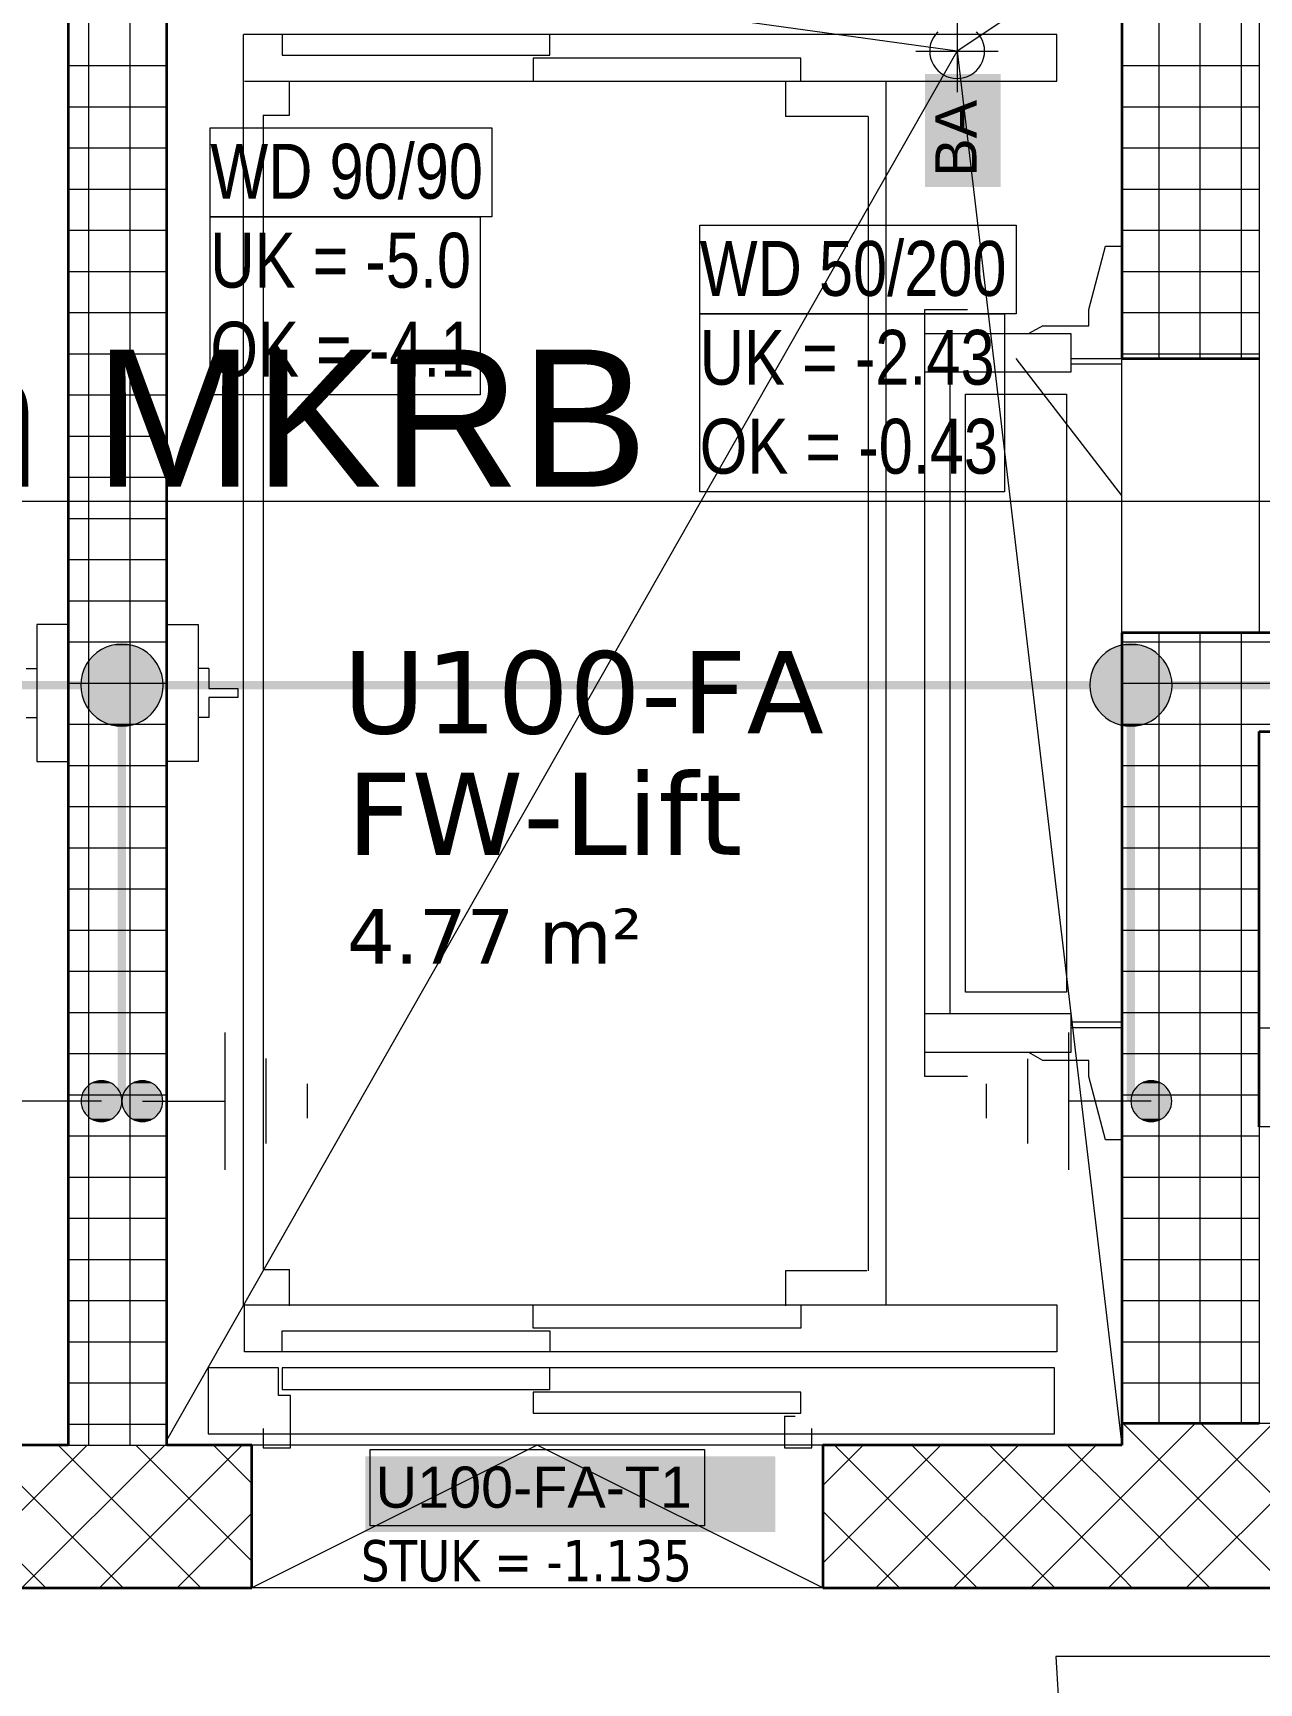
# Model space of a CAD drawing. Extents: x -1132 to 613, y -233 to 616.
# Drawn here: x -603.9 to -559.2, y 49.5 to 109.6 of the extents above; entities that cross this region are included whole.
import ezdxf
from ezdxf.lldxf.tags import DXFTag

# ---------------------------------------------------------------- set-up
doc = ezdxf.new("R2010")
doc.units = 0
doc.layers.get('0').update_dxf_attribs({"lineweight": 13})
for name, color, linetype, lineweight in [('A-____-NOTE-TEXT', 7, 'Continuous', 9), ('A-AREA-____-IDEN', 7, 'Continuous', 5), ('A-DOOR-____-IDEN', 7, 'Continuous', 5), ('A-DOOR-____-OTLN', 7, 'Continuous', 9), ('A-DOOR-OPNG-OTLN', 7, 'Continuous', 9), ('A-FLOR-____-OTLN', 7, 'Continuous', 9), ('A-GENM-____-IDEN', 7, 'Continuous', 5), ('A-GENM-____-OTLN', 7, 'Continuous', 9), ('A-WALL-____-MCUT', 7, 'Continuous', 35), ('A-WALL-____-PATT', 7, 'Continuous', 35), ('I-WALL-____-OTLN', 7, 'Continuous', 9), ('S-GRID-____-OTLN', 7, 'Continuous', 5)]:
    doc.layers.add(name, color=color, linetype=linetype, lineweight=lineweight)
doc.layers.add('EL01_WAN_Leitung_Potentialausgleich', color=1, linetype='fein_strichliert', lineweight=13, true_color=0xff0000)
doc.layers.add('EL01_WAN_Potentialausgleich', color=1, linetype='Continuous', lineweight=13, true_color=0xff0000)
doc.styles.get("Standard").update_dxf_attribs({"font": 'arial.ttf'})
tags = doc.linetypes.add('_Rasterlinie_', pattern=[0.375, 0.2, -0.05, 0.075, -0.05]).pattern_tags.tags
tags[10:11] = [DXFTag(74, 4), DXFTag(75, 0), DXFTag(340, '0'), DXFTag(46, 1.0), DXFTag(50, 0.0), DXFTag(44, 0.0), DXFTag(45, 0.0)]
tags[8:9] = [DXFTag(74, 4), DXFTag(75, 0), DXFTag(340, '0'), DXFTag(46, 1.0), DXFTag(50, 0.0), DXFTag(44, 0.0), DXFTag(45, 0.0)]
tags[6:7] = [DXFTag(74, 4), DXFTag(75, 0), DXFTag(340, '0'), DXFTag(46, 1.0), DXFTag(50, 0.0), DXFTag(44, 0.0), DXFTag(45, 0.0)]
tags[4:5] = [DXFTag(74, 4), DXFTag(75, 0), DXFTag(340, '0'), DXFTag(46, 1.0), DXFTag(50, 0.0), DXFTag(44, 0.0), DXFTag(45, 0.0)]
tags = doc.linetypes.add('_Verdeckte Linien_', pattern=[0.15, 0.1, -0.05]).pattern_tags.tags
tags[6:7] = [DXFTag(74, 4), DXFTag(75, 0), DXFTag(340, '0'), DXFTag(46, 1.0), DXFTag(50, 0.0), DXFTag(44, 0.0), DXFTag(45, 0.0)]
tags[4:5] = [DXFTag(74, 4), DXFTag(75, 0), DXFTag(340, '0'), DXFTag(46, 1.0), DXFTag(50, 0.0), DXFTag(44, 0.0), DXFTag(45, 0.0)]
tags = doc.linetypes.add('fein_strichliert', pattern=[4, 1, -2, 1]).pattern_tags.tags
tags[8:9] = [DXFTag(74, 4), DXFTag(75, 0), DXFTag(340, '0'), DXFTag(46, 0.0), DXFTag(50, 0.0), DXFTag(44, 0.0), DXFTag(45, 0.0)]
tags[6:7] = [DXFTag(74, 4), DXFTag(75, 0), DXFTag(340, '0'), DXFTag(46, 0.0), DXFTag(50, 0.0), DXFTag(44, 0.0), DXFTag(45, 0.0)]
tags[4:5] = [DXFTag(74, 4), DXFTag(75, 0), DXFTag(340, '0'), DXFTag(46, 0.0), DXFTag(50, 0.0), DXFTag(44, 0.0), DXFTag(45, 0.0)]

# ---------------------------------------------------------------- blocks, each defined once
blk = doc.blocks.new('Referenz-A0UJ2EK7XE', base_point=(-1124.077, -162.872))
at = {"layer": 'A-____-NOTE-TEXT', "color": 0, "linetype": 'Continuous', "lineweight": 5, "ltscale": 0.13}
for p, q in [((-570.206, 110.478), (-570.206, 107.478)), ((-571.072, 109.478), (-571.13, 109.361)), ((-570.999, 109.587), (-571.072, 109.478)), ((-570.913, 109.685), (-570.999, 109.587)), ((-569.413, 109.587), (-569.499, 109.685)), ((-569.34, 109.478), (-569.413, 109.587)), ((-569.282, 109.361), (-569.34, 109.478)), ((-571.706, 108.978), (-568.706, 108.978)), ((-571.198, 109.109), (-571.206, 108.978)), ((-571.206, 108.978), (-571.198, 108.848)), ((-571.172, 109.237), (-571.198, 109.109)), ((-571.198, 108.848), (-571.172, 108.719)), ((-571.13, 109.361), (-571.172, 109.237)), ((-569.24, 109.237), (-569.282, 109.361)), ((-569.215, 109.109), (-569.24, 109.237)), ((-569.24, 108.719), (-569.215, 108.848)), ((-569.206, 108.978), (-569.215, 109.109)), ((-569.215, 108.848), (-569.206, 108.978)), ((-571.172, 108.719), (-571.13, 108.596)), ((-571.13, 108.596), (-571.072, 108.478)), ((-571.072, 108.478), (-570.999, 108.369)), ((-570.999, 108.369), (-570.913, 108.271)), ((-570.913, 108.271), (-570.815, 108.185)), ((-569.597, 108.185), (-569.499, 108.271)), ((-569.499, 108.271), (-569.413, 108.369)), ((-569.413, 108.369), (-569.34, 108.478)), ((-569.34, 108.478), (-569.282, 108.596)), ((-569.282, 108.596), (-569.24, 108.719)), ((-570.815, 108.185), (-570.706, 108.112)), ((-570.706, 108.112), (-570.589, 108.054)), ((-570.589, 108.054), (-570.465, 108.012)), ((-570.465, 108.012), (-570.337, 107.987)), ((-570.337, 107.987), (-570.206, 107.978)), ((-570.206, 107.978), (-570.076, 107.987)), ((-570.076, 107.987), (-569.947, 108.012)), ((-569.947, 108.012), (-569.823, 108.054)), ((-569.823, 108.054), (-569.706, 108.112)), ((-569.706, 108.112), (-569.597, 108.185))]:
    blk.add_line(p, q, dxfattribs=at)
at = {"layer": 'A-____-NOTE-TEXT', "color": 7, "linetype": 'Continuous', "lineweight": 5, "ltscale": 0.13, "true_color": 0xffffff}
for points in [[(-571.375, 104.027), (-568.622, 104.027), (-571.375, 108.144)], [(-568.622, 104.027), (-571.375, 108.144), (-568.622, 108.144)]]:
    blk.add_solid(points, dxfattribs=at)
at = {"layer": 'A-DOOR-____-IDEN', "color": 0, "linetype": 'Continuous', "ltscale": 0.13}
for p, q in [((-591.597, 58.015), (-579.417, 58.015)), ((-591.597, 55.235), (-591.597, 58.015)), ((-579.417, 58.015), (-579.417, 55.235)), ((-579.417, 55.235), (-591.597, 55.235))]:
    blk.add_line(p, q, dxfattribs=at)
at = {"layer": 'A-DOOR-____-IDEN', "color": 7, "linetype": 'Continuous', "ltscale": 0.13, "true_color": 0xffffff}
for points in [[(-591.772, 55.012), (-576.832, 55.012), (-591.772, 57.771)], [(-576.832, 55.012), (-591.772, 57.771), (-576.832, 57.771)]]:
    blk.add_solid(points, dxfattribs=at)
at = {"layer": 'A-DOOR-____-OTLN', "color": 0, "linetype": 'Continuous', "ltscale": 0.13}
for p, q in [((-585.506, 58.178), (-595.906, 52.978)), ((-575.106, 52.978), (-585.506, 58.178))]:
    blk.add_line(p, q, dxfattribs=at)
at = {"layer": 'A-DOOR-OPNG-OTLN', "color": 0, "linetype": 'Continuous', "ltscale": 0.13}
for p, q in [((-546.606, 50.478), (-566.606, 50.478)), ((-566.606, 50.478), (-566.48, 48.239))]:
    blk.add_line(p, q, dxfattribs=at)
at = {"layer": 'A-FLOR-____-OTLN', "color": 0, "linetype": 'Continuous', "ltscale": 0.13}
for p, q in [((-570.206, 108.978), (-599.006, 112.964)), ((-564.206, 112.978), (-570.206, 108.978)), ((-599.006, 58.354), (-570.206, 108.978)), ((-570.206, 108.978), (-564.206, 58.178)), ((-575.106, 58.178), (-595.906, 58.178)), ((-575.106, 52.978), (-595.906, 52.978))]:
    blk.add_line(p, q, dxfattribs=at)
at = {"layer": 'A-GENM-____-IDEN', "color": 0, "linetype": 'Continuous', "ltscale": 0.13}
for p, q in [((-597.422, 106.177), (-587.158, 106.177)), ((-597.422, 102.937), (-597.422, 106.177)), ((-587.158, 106.177), (-587.158, 102.937)), ((-597.422, 102.937), (-587.582, 102.937)), ((-597.422, 96.457), (-597.422, 102.937)), ((-587.158, 102.937), (-597.422, 102.937)), ((-587.582, 102.937), (-587.582, 96.457)), ((-579.587, 102.638), (-568.051, 102.638)), ((-579.587, 99.398), (-579.587, 102.638)), ((-568.051, 102.638), (-568.051, 99.398)), ((-579.587, 99.399), (-568.475, 99.399)), ((-579.587, 92.919), (-579.587, 99.399)), ((-568.051, 99.398), (-579.587, 99.398)), ((-568.475, 99.399), (-568.475, 92.919)), ((-564.206, 92.778), (-568.051, 97.778)), ((-587.582, 96.457), (-597.422, 96.457)), ((-568.475, 92.919), (-579.587, 92.919))]:
    blk.add_line(p, q, dxfattribs=at)
at = {"layer": 'A-GENM-____-OTLN', "color": 0, "linetype": 'Continuous', "ltscale": 0.13}
for p, q in [((-559.206, 112.978), (-559.206, 87.778)), ((-566.577, 109.588), (-596.21, 109.588)), ((-596.21, 63.292), (-596.21, 109.588)), ((-594.805, 109.571), (-594.805, 108.826)), ((-585.051, 108.826), (-585.051, 109.571)), ((-566.577, 107.878), (-566.577, 109.588)), ((-594.805, 108.826), (-585.051, 108.826)), ((-585.661, 108.724), (-585.661, 107.878)), ((-575.907, 108.724), (-585.661, 108.724)), ((-575.907, 107.878), (-575.907, 108.724)), ((-596.176, 107.878), (-566.577, 107.878)), ((-594.534, 106.641), (-594.534, 107.878)), ((-576.466, 107.878), (-576.466, 106.591)), ((-572.808, 107.878), (-572.808, 63.292)), ((-595.499, 106.641), (-594.534, 106.641)), ((-595.499, 106.641), (-595.499, 64.579)), ((-573.452, 106.591), (-576.466, 106.591)), ((-573.452, 106.591), (-573.452, 64.528)), ((-565.408, 99.563), (-564.799, 101.866)), ((-564.799, 101.866), (-564.206, 101.866)), ((-571.386, 99.563), (-569.828, 99.563)), ((-571.386, 71.606), (-571.386, 99.563)), ((-565.408, 98.971), (-565.408, 99.563)), ((-571.369, 98.683), (-566.069, 98.683)), ((-567.085, 98.971), (-567.593, 98.683)), ((-567.085, 98.971), (-565.408, 98.971)), ((-566.069, 98.683), (-566.069, 97.277)), ((-564.206, 97.768), (-566.069, 97.768)), ((-564.206, 97.565), (-566.069, 97.565)), ((-566.069, 97.277), (-571.369, 97.277)), ((-570.471, 97.277), (-570.471, 73.892)), ((-569.896, 96.481), (-566.221, 96.481)), ((-569.896, 74.688), (-569.896, 96.481)), ((-566.221, 96.481), (-566.221, 74.688)), ((-602.606, 88.083), (-603.743, 88.083)), ((-603.743, 88.083), (-603.743, 83.087)), ((-599.006, 88.083), (-597.87, 88.083)), ((-597.87, 88.083), (-597.87, 83.087)), ((-546.406, 87.778), (-559.206, 87.778)), ((-604.132, 86.474), (-603.743, 86.474)), ((-597.48, 86.474), (-597.87, 86.474)), ((-597.48, 86.474), (-597.48, 85.746)), ((-597.48, 85.746), (-596.413, 85.746)), ((-597.48, 85.424), (-597.48, 84.696)), ((-596.413, 85.424), (-597.48, 85.424)), ((-596.413, 85.746), (-596.413, 85.424)), ((-604.132, 84.696), (-603.743, 84.696)), ((-597.48, 84.696), (-597.87, 84.696)), ((-603.743, 83.087), (-602.606, 83.087)), ((-597.87, 83.087), (-599.006, 83.087)), ((-566.221, 74.688), (-569.896, 74.688)), ((-566.069, 73.892), (-571.369, 73.892)), ((-566.069, 73.892), (-566.069, 72.487)), ((-566.069, 73.605), (-564.206, 73.605)), ((-566.069, 73.401), (-564.206, 73.401)), ((-566.069, 72.487), (-571.369, 72.487)), ((-567.085, 72.199), (-567.593, 72.487)), ((-565.408, 72.199), (-567.085, 72.199)), ((-565.408, 71.606), (-565.408, 72.199)), ((-569.828, 71.606), (-571.386, 71.606)), ((-564.799, 69.303), (-565.408, 71.606)), ((-546.406, 69.778), (-559.206, 69.778)), ((-559.206, 69.778), (-559.206, 58.978)), ((-564.206, 69.303), (-564.799, 69.303)), ((-595.499, 64.579), (-594.534, 64.579)), ((-594.534, 63.258), (-594.534, 64.579)), ((-573.502, 64.528), (-576.466, 64.528)), ((-576.466, 64.528), (-576.466, 63.258)), ((-596.176, 61.582), (-596.176, 63.292)), ((-596.176, 63.292), (-566.577, 63.292)), ((-585.661, 62.445), (-585.661, 63.292)), ((-575.907, 63.292), (-575.907, 62.445)), ((-566.577, 63.292), (-566.577, 61.582)), ((-594.805, 61.599), (-594.805, 62.344)), ((-594.805, 62.344), (-585.051, 62.344)), ((-575.907, 62.445), (-585.661, 62.445)), ((-585.051, 62.344), (-585.051, 61.599)), ((-566.577, 61.582), (-596.176, 61.582)), ((-597.497, 60.989), (-597.497, 58.585)), ((-594.94, 60.989), (-597.497, 60.989)), ((-594.94, 59.99), (-594.94, 60.989)), ((-594.805, 60.989), (-594.805, 60.21)), ((-585.051, 60.989), (-594.805, 60.989)), ((-566.661, 60.989), (-585.051, 60.989)), ((-585.051, 60.21), (-585.051, 60.989)), ((-566.661, 58.585), (-566.661, 60.989)), ((-594.805, 60.21), (-585.051, 60.21)), ((-594.5, 59.99), (-594.94, 59.99)), ((-594.5, 58.077), (-594.5, 59.99)), ((-585.661, 60.109), (-585.661, 59.347)), ((-575.907, 60.109), (-585.661, 60.109)), ((-575.907, 59.347), (-575.907, 60.109)), ((-585.661, 59.347), (-575.907, 59.347)), ((-576.5, 59.228), (-576.11, 59.228)), ((-576.5, 59.228), (-576.5, 58.077)), ((-559.206, 58.978), (-546.406, 58.978)), ((-597.497, 58.585), (-566.661, 58.585)), ((-595.499, 58.788), (-595.499, 58.077)), ((-575.501, 58.077), (-575.501, 58.788)), ((-595.499, 58.077), (-594.5, 58.077)), ((-576.5, 58.077), (-575.501, 58.077))]:
    blk.add_line(p, q, dxfattribs=at)
at = {"layer": 'A-GENM-____-OTLN', "color": 0, "linetype": '_Verdeckte Linien_', "ltscale": 0.13}
for p, q in [((-546.406, 84.178), (-559.206, 84.178)), ((-559.206, 84.178), (-559.206, 73.378)), ((-559.206, 73.378), (-546.406, 73.378))]:
    blk.add_line(p, q, dxfattribs=at)
at = {"layer": 'A-WALL-____-MCUT', "color": 0, "linetype": 'Continuous', "ltscale": 0.35}
for p, q in [((-602.606, 112.978), (-602.606, 58.178)), ((-599.006, 58.178), (-599.006, 112.978)), ((-564.206, 112.978), (-564.206, 97.778)), ((-564.206, 97.778), (-559.206, 97.778)), ((-564.206, 87.778), (-564.206, 58.178)), ((-546.406, 87.778), (-564.206, 87.778)), ((-559.206, 69.778), (-559.206, 84.178)), ((-559.206, 84.178), (-546.406, 84.178)), ((-564.206, 58.978), (-559.206, 58.978)), ((-602.606, 58.178), (-605.706, 58.178)), ((-595.906, 58.178), (-599.006, 58.178)), ((-595.906, 52.978), (-595.906, 58.178)), ((-564.206, 58.178), (-575.106, 58.178)), ((-575.106, 58.178), (-575.106, 52.978)), ((-605.706, 52.978), (-595.906, 52.978)), ((-575.106, 52.978), (-546.406, 52.978))]:
    blk.add_line(p, q, dxfattribs=at)
at = {"layer": 'A-WALL-____-MCUT', "color": 0, "linetype": 'Continuous', "lineweight": 9, "ltscale": 0.13}
blk.add_line((-602.606, 58.178), (-599.006, 58.178), dxfattribs=at)
at = {"layer": 'A-WALL-____-PATT', "color": 0, "linetype": 'Continuous', "lineweight": 9, "ltscale": 0.13}
for p, q in [((-601.846, 58.178), (-601.846, 112.978)), ((-600.346, 58.178), (-600.346, 112.978)), ((-562.846, 97.778), (-562.846, 112.978)), ((-561.346, 97.778), (-561.346, 112.978)), ((-559.846, 97.778), (-559.846, 112.978)), ((-602.606, 108.447), (-599.006, 108.447)), ((-564.206, 108.447), (-559.206, 108.447)), ((-602.606, 106.947), (-599.006, 106.947)), ((-564.206, 106.947), (-559.206, 106.947)), ((-602.606, 105.447), (-599.006, 105.447)), ((-564.206, 105.447), (-559.206, 105.447)), ((-602.606, 103.947), (-599.006, 103.947)), ((-564.206, 103.947), (-559.206, 103.947)), ((-602.606, 102.447), (-599.006, 102.447)), ((-564.206, 102.447), (-559.206, 102.447)), ((-602.606, 100.947), (-599.006, 100.947)), ((-564.206, 100.947), (-559.206, 100.947)), ((-602.606, 99.447), (-599.006, 99.447)), ((-564.206, 99.447), (-559.206, 99.447)), ((-602.606, 97.947), (-599.006, 97.947)), ((-564.206, 97.947), (-559.206, 97.947)), ((-602.606, 96.447), (-599.006, 96.447)), ((-602.606, 94.947), (-599.006, 94.947)), ((-602.606, 93.447), (-599.006, 93.447)), ((-602.606, 91.947), (-599.006, 91.947)), ((-602.606, 90.447), (-599.006, 90.447)), ((-602.606, 88.947), (-599.006, 88.947)), ((-602.606, 87.447), (-599.006, 87.447)), ((-564.206, 87.447), (-559.206, 87.447)), ((-562.846, 58.978), (-562.846, 87.778)), ((-561.346, 58.978), (-561.346, 87.778)), ((-559.846, 58.978), (-559.846, 87.778)), ((-559.206, 87.447), (-546.406, 87.447)), ((-602.606, 85.947), (-599.006, 85.947)), ((-564.206, 85.947), (-559.206, 85.947)), ((-559.206, 85.947), (-546.406, 85.947)), ((-602.606, 84.447), (-599.006, 84.447)), ((-564.206, 84.447), (-559.206, 84.447)), ((-559.206, 84.447), (-546.406, 84.447)), ((-602.606, 82.947), (-599.006, 82.947)), ((-564.206, 82.947), (-559.206, 82.947)), ((-602.606, 81.447), (-599.006, 81.447)), ((-564.206, 81.447), (-559.206, 81.447)), ((-602.606, 79.947), (-599.006, 79.947)), ((-564.206, 79.947), (-559.206, 79.947)), ((-602.606, 78.447), (-599.006, 78.447)), ((-564.206, 78.447), (-559.206, 78.447)), ((-602.606, 76.947), (-599.006, 76.947)), ((-564.206, 76.947), (-559.206, 76.947)), ((-602.606, 75.447), (-599.006, 75.447)), ((-564.206, 75.447), (-559.206, 75.447)), ((-602.606, 73.947), (-599.006, 73.947)), ((-564.206, 73.947), (-559.206, 73.947)), ((-602.606, 72.447), (-599.006, 72.447)), ((-564.206, 72.447), (-559.206, 72.447)), ((-602.606, 70.947), (-599.006, 70.947)), ((-564.206, 70.947), (-559.206, 70.947)), ((-602.606, 69.447), (-599.006, 69.447)), ((-564.206, 69.447), (-559.206, 69.447)), ((-602.606, 67.947), (-599.006, 67.947)), ((-564.206, 67.947), (-559.206, 67.947)), ((-602.606, 66.447), (-599.006, 66.447)), ((-564.206, 66.447), (-559.206, 66.447)), ((-602.606, 64.947), (-599.006, 64.947)), ((-564.206, 64.947), (-559.206, 64.947)), ((-602.606, 63.447), (-599.006, 63.447)), ((-564.206, 63.447), (-559.206, 63.447)), ((-602.606, 61.947), (-599.006, 61.947)), ((-564.206, 61.947), (-559.206, 61.947)), ((-602.606, 60.447), (-599.006, 60.447)), ((-564.206, 60.447), (-559.206, 60.447)), ((-602.606, 58.947), (-599.006, 58.947)), ((-564.206, 56.287), (-561.515, 58.978)), ((-564.206, 53.459), (-558.687, 58.978)), ((-558.166, 52.978), (-564.166, 58.978)), ((-561.858, 52.978), (-555.858, 58.978)), ((-555.338, 52.978), (-561.338, 58.978)), ((-605.706, 54.385), (-601.913, 58.178)), ((-600.593, 52.978), (-605.706, 58.092)), ((-604.285, 52.978), (-599.085, 58.178)), ((-597.764, 52.978), (-602.964, 58.178)), ((-601.456, 52.978), (-596.256, 58.178)), ((-595.906, 53.948), (-600.136, 58.178)), ((-595.906, 56.777), (-597.307, 58.178)), ((-575.106, 56.701), (-573.629, 58.178)), ((-575.106, 53.873), (-570.801, 58.178)), ((-569.48, 52.978), (-574.68, 58.178)), ((-573.172, 52.978), (-567.972, 58.178)), ((-566.652, 52.978), (-571.852, 58.178)), ((-570.344, 52.978), (-565.144, 58.178)), ((-564.206, 53.361), (-569.023, 58.178)), ((-564.206, 56.19), (-566.195, 58.178)), ((-567.515, 52.978), (-564.206, 56.287)), ((-560.995, 52.978), (-564.206, 56.19)), ((-598.628, 52.978), (-595.906, 55.7)), ((-572.308, 52.978), (-575.106, 55.776)), ((-603.421, 52.978), (-605.706, 55.263)), ((-564.687, 52.978), (-564.206, 53.459)), ((-563.823, 52.978), (-564.206, 53.361))]:
    blk.add_line(p, q, dxfattribs=at)
at = {"layer": 'I-WALL-____-OTLN', "color": 0, "linetype": 'Continuous', "ltscale": 0.13}
blk.add_line((-564.206, 87.778), (-564.206, 97.778), dxfattribs=at)
at = {"layer": 'S-GRID-____-OTLN', "color": 0, "linetype": '_Rasterlinie_', "ltscale": 0.13}
blk.add_line((-1115.804, 92.578), (95.185, 92.578), dxfattribs=at)
at = {"layer": 'A-____-NOTE-TEXT', "color": 0, "linetype": 'Continuous', "lineweight": 5, "ltscale": 0.13, "insert": (-571, 104.402), "char_height": 1.5, "attachment_point": 1, "rotation": 90}
blk.add_mtext('{\\fArial;BA}', dxfattribs=at)
at = {"layer": 'A-AREA-____-IDEN', "color": 0, "linetype": 'Continuous', "ltscale": 0.13, "attachment_point": 1}
for s, insert, char_height in [('{\\fVerdana;U100-FA}', (-592.597, 87.111), 3), ('{\\fVerdana;FW-Lift}', (-592.454, 82.688), 3), ('{\\fVerdana;4.77 m²}', (-592.445, 77.718), 2)]:
    blk.add_mtext(s, dxfattribs=dict(at, insert=insert, char_height=char_height))
at = {"layer": 'A-DOOR-____-IDEN', "color": 0, "linetype": 'Continuous', "ltscale": 0.13, "char_height": 1.5, "attachment_point": 1}
for s, insert in [('{\\fArial;U100-FA-T1}', (-591.397, 57.396)), ('{\\W0.8;\\fVerdana;STUK = -1.135}', (-591.935, 54.716))]:
    blk.add_mtext(s, dxfattribs=dict(at, insert=insert))
at = {"layer": 'A-GENM-____-IDEN', "color": 0, "linetype": 'Continuous', "ltscale": 0.13, "char_height": 2, "attachment_point": 1}
for s, insert in [('{\\W0.8;\\fArial;WD 90/90}', (-597.422, 105.597)), ('{\\W0.8;\\fArial;UK = -5.0}', (-597.422, 102.357)), ('{\\W0.8;\\fArial;WD 50/200}', (-579.587, 102.058)), ('{\\W0.8;\\fArial;OK = -4.1}', (-597.422, 99.116)), ('{\\W0.8;\\fArial;UK = -2.43}', (-579.587, 98.819)), ('{\\W0.8;\\fArial;OK = -0.43}', (-579.587, 95.578))]:
    blk.add_mtext(s, dxfattribs=dict(at, insert=insert))
blk = doc.blocks.new('Anschlusspunkt-A0UJ2EL5XE', base_point=(-565.375, 84.371))
at = {"color": 0, "linetype": 'ByBlock', "lineweight": -2, "ltscale": 0.13}
for p, q in [((-564.45, 87.257), (-564.625, 87.17)), ((-564.264, 87.32), (-564.45, 87.257)), ((-564.071, 87.358), (-564.264, 87.32)), ((-563.875, 87.371), (-564.071, 87.358)), ((-563.68, 87.358), (-563.875, 87.371)), ((-563.487, 87.32), (-563.68, 87.358)), ((-563.301, 87.257), (-563.487, 87.32)), ((-563.125, 87.17), (-563.301, 87.257)), ((-565.175, 86.621), (-565.261, 86.445)), ((-565.066, 86.784), (-565.175, 86.621)), ((-564.936, 86.932), (-565.066, 86.784)), ((-564.789, 87.061), (-564.936, 86.932)), ((-564.625, 87.17), (-564.789, 87.061)), ((-562.962, 87.061), (-563.125, 87.17)), ((-562.815, 86.932), (-562.962, 87.061)), ((-562.685, 86.784), (-562.815, 86.932)), ((-562.576, 86.621), (-562.685, 86.784)), ((-562.49, 86.445), (-562.576, 86.621)), ((-565.363, 86.067), (-565.375, 85.871)), ((-565.324, 86.259), (-565.363, 86.067)), ((-565.261, 86.445), (-565.324, 86.259)), ((-562.427, 86.259), (-562.49, 86.445)), ((-562.388, 86.067), (-562.427, 86.259)), ((-562.375, 85.871), (-562.388, 86.067)), ((-565.375, 85.871), (-565.363, 85.675)), ((-565.363, 85.675), (-565.324, 85.483)), ((-565.324, 85.483), (-565.261, 85.297)), ((-562.49, 85.297), (-562.427, 85.483)), ((-562.427, 85.483), (-562.388, 85.675)), ((-562.388, 85.675), (-562.375, 85.871)), ((-565.261, 85.297), (-565.175, 85.121)), ((-565.175, 85.121), (-565.066, 84.958)), ((-565.066, 84.958), (-564.936, 84.81)), ((-564.936, 84.81), (-564.789, 84.681)), ((-562.962, 84.681), (-562.815, 84.81)), ((-562.815, 84.81), (-562.685, 84.958)), ((-562.685, 84.958), (-562.576, 85.121)), ((-562.576, 85.121), (-562.49, 85.297)), ((-564.789, 84.681), (-564.625, 84.572)), ((-564.625, 84.572), (-564.45, 84.485)), ((-564.45, 84.485), (-564.264, 84.422)), ((-564.264, 84.422), (-564.071, 84.384)), ((-564.071, 84.384), (-563.875, 84.371)), ((-563.875, 84.371), (-563.68, 84.384)), ((-563.68, 84.384), (-563.487, 84.422)), ((-563.487, 84.422), (-563.301, 84.485)), ((-563.301, 84.485), (-563.125, 84.572)), ((-563.125, 84.572), (-562.962, 84.681))]:
    blk.add_line(p, q, dxfattribs=at)
for points in [[(-563.14, 87.178), (-564.601, 87.178), (-563.48, 87.314)], [(-564.601, 87.178), (-563.48, 87.314), (-564.284, 87.314)], [(-563.48, 87.314), (-564.284, 87.314), (-563.507, 87.325)], [(-564.284, 87.314), (-563.507, 87.325), (-564.211, 87.325)], [(-563.507, 87.325), (-564.211, 87.325), (-563.9, 87.371)], [(-562.428, 86.263), (-565.322, 86.263), (-562.575, 86.614)], [(-565.322, 86.263), (-562.575, 86.614), (-565.179, 86.614)], [(-562.575, 86.614), (-565.179, 86.614), (-562.581, 86.628)], [(-565.179, 86.614), (-562.581, 86.628), (-565.168, 86.628)], [(-562.581, 86.628), (-565.168, 86.628), (-562.81, 86.923)], [(-565.168, 86.628), (-562.81, 86.923), (-564.945, 86.923)], [(-562.81, 86.923), (-564.945, 86.923), (-562.824, 86.94)], [(-564.945, 86.923), (-562.824, 86.94), (-564.922, 86.94)], [(-562.824, 86.94), (-564.922, 86.94), (-563.118, 87.162)], [(-564.922, 86.94), (-563.118, 87.162), (-564.64, 87.162)], [(-563.118, 87.162), (-564.64, 87.162), (-563.14, 87.178)], [(-564.64, 87.162), (-563.14, 87.178), (-564.601, 87.178)], [(-562.375, 85.871), (-565.375, 85.871), (-562.427, 86.255)], [(-565.375, 85.871), (-562.427, 86.255), (-565.325, 86.255)], [(-562.427, 86.255), (-565.325, 86.255), (-562.428, 86.263)], [(-565.325, 86.255), (-562.428, 86.263), (-565.322, 86.263)], [(-565.325, 85.487), (-562.375, 85.871), (-565.375, 85.871)], [(-562.427, 85.487), (-565.325, 85.487), (-562.375, 85.871)], [(-565.322, 85.479), (-562.427, 85.487), (-565.325, 85.487)], [(-562.428, 85.479), (-565.322, 85.479), (-562.427, 85.487)], [(-565.179, 85.128), (-562.428, 85.479), (-565.322, 85.479)], [(-562.575, 85.128), (-565.179, 85.128), (-562.428, 85.479)], [(-565.168, 85.114), (-562.575, 85.128), (-565.179, 85.128)], [(-562.581, 85.114), (-565.168, 85.114), (-562.575, 85.128)], [(-564.945, 84.819), (-562.581, 85.114), (-565.168, 85.114)], [(-562.81, 84.819), (-564.945, 84.819), (-562.581, 85.114)], [(-564.922, 84.801), (-562.81, 84.819), (-564.945, 84.819)], [(-562.824, 84.801), (-564.922, 84.801), (-562.81, 84.819)], [(-564.64, 84.58), (-562.824, 84.801), (-564.922, 84.801)], [(-563.118, 84.58), (-564.64, 84.58), (-562.824, 84.801)], [(-564.601, 84.564), (-563.118, 84.58), (-564.64, 84.58)], [(-563.14, 84.564), (-564.601, 84.564), (-563.118, 84.58)], [(-564.284, 84.427), (-563.14, 84.564), (-564.601, 84.564)], [(-563.48, 84.427), (-564.284, 84.427), (-563.14, 84.564)], [(-564.211, 84.417), (-563.48, 84.427), (-564.284, 84.427)], [(-563.507, 84.417), (-564.211, 84.417), (-563.48, 84.427)], [(-563.9, 84.371), (-563.507, 84.417), (-564.211, 84.417)]]:
    blk.add_solid(points, dxfattribs=at)
blk = doc.blocks.new('Bauteilbeschriftung-A0UJ2EMDXE', base_point=(-620.67, 93.102))
at = {"color": 0, "linetype": 'ByBlock', "lineweight": -2, "ltscale": 0.13, "insert": (-620.67, 98.102), "char_height": 5, "attachment_point": 1}
blk.add_mtext('{\\fArial;15cm MKRB}', dxfattribs=at)
blk = doc.blocks.new('Anschlusspunkt-A0UJ2EO5XE', base_point=(-602.142, 84.371))
at = {"color": 0, "linetype": 'ByBlock', "lineweight": -2, "ltscale": 0.13}
for p, q in [((-601.216, 87.257), (-601.392, 87.17)), ((-601.03, 87.32), (-601.216, 87.257)), ((-600.838, 87.358), (-601.03, 87.32)), ((-600.642, 87.371), (-600.838, 87.358)), ((-600.446, 87.358), (-600.642, 87.371)), ((-600.254, 87.32), (-600.446, 87.358)), ((-600.068, 87.257), (-600.254, 87.32)), ((-599.892, 87.17), (-600.068, 87.257)), ((-601.941, 86.621), (-602.028, 86.445)), ((-601.832, 86.784), (-601.941, 86.621)), ((-601.703, 86.932), (-601.832, 86.784)), ((-601.555, 87.061), (-601.703, 86.932)), ((-601.392, 87.17), (-601.555, 87.061)), ((-599.729, 87.061), (-599.892, 87.17)), ((-599.581, 86.932), (-599.729, 87.061)), ((-599.452, 86.784), (-599.581, 86.932)), ((-599.343, 86.621), (-599.452, 86.784)), ((-599.256, 86.445), (-599.343, 86.621)), ((-602.129, 86.067), (-602.142, 85.871)), ((-602.091, 86.259), (-602.129, 86.067)), ((-602.028, 86.445), (-602.091, 86.259)), ((-599.193, 86.259), (-599.256, 86.445)), ((-599.155, 86.067), (-599.193, 86.259)), ((-599.142, 85.871), (-599.155, 86.067)), ((-602.142, 85.871), (-602.129, 85.675)), ((-602.129, 85.675), (-602.091, 85.483)), ((-602.091, 85.483), (-602.028, 85.297)), ((-599.256, 85.297), (-599.193, 85.483)), ((-599.193, 85.483), (-599.155, 85.675)), ((-599.155, 85.675), (-599.142, 85.871)), ((-602.028, 85.297), (-601.941, 85.121)), ((-601.941, 85.121), (-601.832, 84.958)), ((-601.832, 84.958), (-601.703, 84.81)), ((-601.703, 84.81), (-601.555, 84.681)), ((-599.729, 84.681), (-599.581, 84.81)), ((-599.581, 84.81), (-599.452, 84.958)), ((-599.452, 84.958), (-599.343, 85.121)), ((-599.343, 85.121), (-599.256, 85.297)), ((-601.555, 84.681), (-601.392, 84.572)), ((-601.392, 84.572), (-601.216, 84.485)), ((-601.216, 84.485), (-601.03, 84.422)), ((-601.03, 84.422), (-600.838, 84.384)), ((-600.838, 84.384), (-600.642, 84.371)), ((-600.642, 84.371), (-600.446, 84.384)), ((-600.446, 84.384), (-600.254, 84.422)), ((-600.254, 84.422), (-600.068, 84.485)), ((-600.068, 84.485), (-599.892, 84.572)), ((-599.892, 84.572), (-599.729, 84.681))]:
    blk.add_line(p, q, dxfattribs=at)
for points in [[(-599.907, 87.178), (-601.368, 87.178), (-600.247, 87.314)], [(-601.368, 87.178), (-600.247, 87.314), (-601.05, 87.314)], [(-600.247, 87.314), (-601.05, 87.314), (-600.274, 87.325)], [(-601.05, 87.314), (-600.274, 87.325), (-600.977, 87.325)], [(-600.274, 87.325), (-600.977, 87.325), (-600.667, 87.371)], [(-599.194, 86.263), (-602.089, 86.263), (-599.341, 86.614)], [(-602.089, 86.263), (-599.341, 86.614), (-601.945, 86.614)], [(-599.341, 86.614), (-601.945, 86.614), (-599.347, 86.628)], [(-601.945, 86.614), (-599.347, 86.628), (-601.934, 86.628)], [(-599.347, 86.628), (-601.934, 86.628), (-599.577, 86.923)], [(-601.934, 86.628), (-599.577, 86.923), (-601.712, 86.923)], [(-599.577, 86.923), (-601.712, 86.923), (-599.59, 86.94)], [(-601.712, 86.923), (-599.59, 86.94), (-601.689, 86.94)], [(-599.59, 86.94), (-601.689, 86.94), (-599.884, 87.162)], [(-601.689, 86.94), (-599.884, 87.162), (-601.406, 87.162)], [(-599.884, 87.162), (-601.406, 87.162), (-599.907, 87.178)], [(-601.406, 87.162), (-599.907, 87.178), (-601.368, 87.178)], [(-599.142, 85.871), (-602.142, 85.871), (-599.193, 86.255)], [(-602.142, 85.871), (-599.193, 86.255), (-602.092, 86.255)], [(-599.193, 86.255), (-602.092, 86.255), (-599.194, 86.263)], [(-602.092, 86.255), (-599.194, 86.263), (-602.089, 86.263)], [(-602.092, 85.487), (-599.142, 85.871), (-602.142, 85.871)], [(-599.193, 85.487), (-602.092, 85.487), (-599.142, 85.871)], [(-602.089, 85.479), (-599.193, 85.487), (-602.092, 85.487)], [(-599.194, 85.479), (-602.089, 85.479), (-599.193, 85.487)], [(-601.945, 85.128), (-599.194, 85.479), (-602.089, 85.479)], [(-599.341, 85.128), (-601.945, 85.128), (-599.194, 85.479)], [(-601.934, 85.114), (-599.341, 85.128), (-601.945, 85.128)], [(-599.347, 85.114), (-601.934, 85.114), (-599.341, 85.128)], [(-601.712, 84.819), (-599.347, 85.114), (-601.934, 85.114)], [(-599.577, 84.819), (-601.712, 84.819), (-599.347, 85.114)], [(-601.689, 84.801), (-599.577, 84.819), (-601.712, 84.819)], [(-599.59, 84.801), (-601.689, 84.801), (-599.577, 84.819)], [(-601.406, 84.58), (-599.59, 84.801), (-601.689, 84.801)], [(-599.884, 84.58), (-601.406, 84.58), (-599.59, 84.801)], [(-601.368, 84.564), (-599.884, 84.58), (-601.406, 84.58)], [(-599.907, 84.564), (-601.368, 84.564), (-599.884, 84.58)], [(-601.05, 84.427), (-599.907, 84.564), (-601.368, 84.564)], [(-600.247, 84.427), (-601.05, 84.427), (-599.907, 84.564)], [(-600.977, 84.417), (-600.247, 84.427), (-601.05, 84.427)], [(-600.274, 84.417), (-600.977, 84.417), (-600.247, 84.427)], [(-600.667, 84.371), (-600.274, 84.417), (-600.977, 84.417)]]:
    blk.add_solid(points, dxfattribs=at)
blk = doc.blocks.new('Erdungs-Anschluss-A0UJ2EQHXE', base_point=(-600.642, 68.213))
at = {"color": 0, "linetype": 'ByBlock', "lineweight": -2, "ltscale": 0.13}
for p, q in [((-596.898, 73.213), (-596.898, 68.213)), ((-595.398, 72.262), (-595.398, 69.17)), ((-600.585, 70.997), (-600.617, 70.905)), ((-600.542, 71.085), (-600.585, 70.997)), ((-600.488, 71.166), (-600.542, 71.085)), ((-600.424, 71.239), (-600.488, 71.166)), ((-600.351, 71.303), (-600.424, 71.239)), ((-600.27, 71.357), (-600.351, 71.303)), ((-600.183, 71.4), (-600.27, 71.357)), ((-600.09, 71.432), (-600.183, 71.4)), ((-599.995, 71.451), (-600.09, 71.432)), ((-599.898, 71.457), (-599.995, 71.451)), ((-599.801, 71.451), (-599.898, 71.457)), ((-599.705, 71.432), (-599.801, 71.451)), ((-599.613, 71.4), (-599.705, 71.432)), ((-599.525, 71.357), (-599.613, 71.4)), ((-599.444, 71.303), (-599.525, 71.357)), ((-599.371, 71.239), (-599.444, 71.303)), ((-599.307, 71.166), (-599.371, 71.239)), ((-599.253, 71.085), (-599.307, 71.166)), ((-599.21, 70.997), (-599.253, 71.085)), ((-599.179, 70.905), (-599.21, 70.997)), ((-593.898, 71.338), (-593.898, 70.088)), ((-600.636, 70.81), (-600.642, 70.713)), ((-600.642, 70.713), (-600.636, 70.615)), ((-600.617, 70.905), (-600.636, 70.81)), ((-600.636, 70.615), (-600.617, 70.52)), ((-600.617, 70.52), (-600.585, 70.428)), ((-600.585, 70.428), (-600.542, 70.34)), ((-599.898, 70.713), (-596.898, 70.713)), ((-599.253, 70.34), (-599.21, 70.428)), ((-599.21, 70.428), (-599.179, 70.52)), ((-599.16, 70.81), (-599.179, 70.905)), ((-599.179, 70.52), (-599.16, 70.615)), ((-599.153, 70.713), (-599.16, 70.81)), ((-599.16, 70.615), (-599.153, 70.713)), ((-600.542, 70.34), (-600.488, 70.259)), ((-600.488, 70.259), (-600.424, 70.186)), ((-600.424, 70.186), (-600.351, 70.122)), ((-600.351, 70.122), (-600.27, 70.068)), ((-600.27, 70.068), (-600.183, 70.025)), ((-600.183, 70.025), (-600.09, 69.994)), ((-600.09, 69.994), (-599.995, 69.975)), ((-599.995, 69.975), (-599.898, 69.968)), ((-599.898, 69.968), (-599.801, 69.975)), ((-599.801, 69.975), (-599.705, 69.994)), ((-599.705, 69.994), (-599.613, 70.025)), ((-599.613, 70.025), (-599.525, 70.068)), ((-599.525, 70.068), (-599.444, 70.122)), ((-599.444, 70.122), (-599.371, 70.186)), ((-599.371, 70.186), (-599.307, 70.259)), ((-599.307, 70.259), (-599.253, 70.34))]:
    blk.add_line(p, q, dxfattribs=at)
for points in [[(-599.179, 70.905), (-600.617, 70.905), (-599.253, 71.085)], [(-600.617, 70.905), (-599.253, 71.085), (-600.542, 71.085)], [(-599.253, 71.085), (-600.542, 71.085), (-599.371, 71.239)], [(-600.542, 71.085), (-599.371, 71.239), (-600.424, 71.239)], [(-599.371, 71.239), (-600.424, 71.239), (-599.525, 71.357)], [(-600.424, 71.239), (-599.525, 71.357), (-600.27, 71.357)], [(-599.525, 71.357), (-600.27, 71.357), (-599.705, 71.432)], [(-600.27, 71.357), (-599.705, 71.432), (-600.09, 71.432)], [(-599.705, 71.432), (-600.09, 71.432), (-599.898, 71.457)], [(-599.153, 70.713), (-600.642, 70.713), (-599.179, 70.905)], [(-600.642, 70.713), (-599.179, 70.905), (-600.617, 70.905)], [(-600.617, 70.52), (-599.153, 70.713), (-600.642, 70.713)], [(-599.179, 70.52), (-600.617, 70.52), (-599.153, 70.713)], [(-600.542, 70.34), (-599.179, 70.52), (-600.617, 70.52)], [(-599.253, 70.34), (-600.542, 70.34), (-599.179, 70.52)], [(-600.424, 70.186), (-599.253, 70.34), (-600.542, 70.34)], [(-599.371, 70.186), (-600.424, 70.186), (-599.253, 70.34)], [(-600.27, 70.068), (-599.371, 70.186), (-600.424, 70.186)], [(-599.525, 70.068), (-600.27, 70.068), (-599.371, 70.186)], [(-600.09, 69.994), (-599.525, 70.068), (-600.27, 70.068)], [(-599.705, 69.994), (-600.09, 69.994), (-599.525, 70.068)], [(-599.898, 69.968), (-599.705, 69.994), (-600.09, 69.994)]]:
    blk.add_solid(points, dxfattribs=at)
blk = doc.blocks.new('Erdungs-Anschluss-A0UJ2ES1XE', base_point=(-569.131, 68.213))
at = {"color": 0, "linetype": 'ByBlock', "lineweight": -2, "ltscale": 0.13}
for p, q in [((-566.131, 68.213), (-566.131, 73.213)), ((-567.631, 69.164), (-567.631, 72.255)), ((-569.131, 70.088), (-569.131, 71.338)), ((-563.819, 70.997), (-563.85, 70.905)), ((-563.776, 71.085), (-563.819, 70.997)), ((-563.722, 71.166), (-563.776, 71.085)), ((-563.657, 71.239), (-563.722, 71.166)), ((-563.584, 71.303), (-563.657, 71.239)), ((-563.503, 71.357), (-563.584, 71.303)), ((-563.416, 71.4), (-563.503, 71.357)), ((-563.324, 71.432), (-563.416, 71.4)), ((-563.228, 71.451), (-563.324, 71.432)), ((-563.131, 71.457), (-563.228, 71.451)), ((-563.034, 71.451), (-563.131, 71.457)), ((-562.938, 71.432), (-563.034, 71.451)), ((-562.846, 71.4), (-562.938, 71.432)), ((-562.759, 71.357), (-562.846, 71.4)), ((-562.678, 71.303), (-562.759, 71.357)), ((-562.605, 71.239), (-562.678, 71.303)), ((-562.54, 71.166), (-562.605, 71.239)), ((-562.486, 71.085), (-562.54, 71.166)), ((-562.443, 70.997), (-562.486, 71.085)), ((-562.412, 70.905), (-562.443, 70.997)), ((-563.131, 70.713), (-566.131, 70.713)), ((-563.869, 70.81), (-563.875, 70.713)), ((-563.875, 70.713), (-563.869, 70.615)), ((-563.85, 70.905), (-563.869, 70.81)), ((-563.869, 70.615), (-563.85, 70.52)), ((-563.85, 70.52), (-563.819, 70.428)), ((-563.819, 70.428), (-563.776, 70.34)), ((-562.486, 70.34), (-562.443, 70.428)), ((-562.443, 70.428), (-562.412, 70.52)), ((-562.393, 70.81), (-562.412, 70.905)), ((-562.412, 70.52), (-562.393, 70.615)), ((-562.387, 70.713), (-562.393, 70.81)), ((-562.393, 70.615), (-562.387, 70.713)), ((-563.776, 70.34), (-563.722, 70.259)), ((-563.722, 70.259), (-563.657, 70.186)), ((-563.657, 70.186), (-563.584, 70.122)), ((-563.584, 70.122), (-563.503, 70.068)), ((-563.503, 70.068), (-563.416, 70.025)), ((-563.416, 70.025), (-563.324, 69.994)), ((-563.324, 69.994), (-563.228, 69.975)), ((-563.228, 69.975), (-563.131, 69.968)), ((-563.131, 69.968), (-563.034, 69.975)), ((-563.034, 69.975), (-562.938, 69.994)), ((-562.938, 69.994), (-562.846, 70.025)), ((-562.846, 70.025), (-562.759, 70.068)), ((-562.759, 70.068), (-562.678, 70.122)), ((-562.678, 70.122), (-562.605, 70.186)), ((-562.605, 70.186), (-562.54, 70.259)), ((-562.54, 70.259), (-562.486, 70.34))]:
    blk.add_line(p, q, dxfattribs=at)
for points in [[(-562.412, 70.905), (-563.85, 70.905), (-562.486, 71.085)], [(-563.85, 70.905), (-562.486, 71.085), (-563.776, 71.085)], [(-562.486, 71.085), (-563.776, 71.085), (-562.605, 71.239)], [(-563.776, 71.085), (-562.605, 71.239), (-563.657, 71.239)], [(-562.605, 71.239), (-563.657, 71.239), (-562.759, 71.357)], [(-563.657, 71.239), (-562.759, 71.357), (-563.503, 71.357)], [(-562.759, 71.357), (-563.503, 71.357), (-562.938, 71.432)], [(-563.503, 71.357), (-562.938, 71.432), (-563.324, 71.432)], [(-562.938, 71.432), (-563.324, 71.432), (-563.131, 71.457)], [(-562.387, 70.713), (-563.875, 70.713), (-562.412, 70.905)], [(-563.875, 70.713), (-562.412, 70.905), (-563.85, 70.905)], [(-563.85, 70.52), (-562.387, 70.713), (-563.875, 70.713)], [(-562.412, 70.52), (-563.85, 70.52), (-562.387, 70.713)], [(-563.776, 70.34), (-562.412, 70.52), (-563.85, 70.52)], [(-562.486, 70.34), (-563.776, 70.34), (-562.412, 70.52)], [(-563.657, 70.186), (-562.486, 70.34), (-563.776, 70.34)], [(-562.605, 70.186), (-563.657, 70.186), (-562.486, 70.34)], [(-563.503, 70.068), (-562.605, 70.186), (-563.657, 70.186)], [(-562.759, 70.068), (-563.503, 70.068), (-562.605, 70.186)], [(-563.324, 69.994), (-562.759, 70.068), (-563.503, 70.068)], [(-562.938, 69.994), (-563.324, 69.994), (-562.759, 70.068)], [(-563.131, 69.968), (-562.938, 69.994), (-563.324, 69.994)]]:
    blk.add_solid(points, dxfattribs=at)
blk = doc.blocks.new('Erdungs-Anschluss-A0UJ2ES9XE', base_point=(-607.387, 68.213))
at = {"color": 0, "linetype": 'ByBlock', "lineweight": -2, "ltscale": 0.13}
for p, q in [((-604.387, 68.213), (-604.387, 73.213)), ((-605.887, 69.164), (-605.887, 72.255)), ((-607.387, 70.088), (-607.387, 71.338)), ((-602.074, 70.997), (-602.106, 70.905)), ((-602.031, 71.085), (-602.074, 70.997)), ((-601.977, 71.166), (-602.031, 71.085)), ((-601.913, 71.239), (-601.977, 71.166)), ((-601.84, 71.303), (-601.913, 71.239)), ((-601.759, 71.357), (-601.84, 71.303)), ((-601.671, 71.4), (-601.759, 71.357)), ((-601.579, 71.432), (-601.671, 71.4)), ((-601.484, 71.451), (-601.579, 71.432)), ((-601.387, 71.457), (-601.484, 71.451)), ((-601.289, 71.451), (-601.387, 71.457)), ((-601.194, 71.432), (-601.289, 71.451)), ((-601.102, 71.4), (-601.194, 71.432)), ((-601.014, 71.357), (-601.102, 71.4)), ((-600.933, 71.303), (-601.014, 71.357)), ((-600.86, 71.239), (-600.933, 71.303)), ((-600.796, 71.166), (-600.86, 71.239)), ((-600.742, 71.085), (-600.796, 71.166)), ((-600.699, 70.997), (-600.742, 71.085)), ((-600.667, 70.905), (-600.699, 70.997)), ((-601.387, 70.713), (-604.387, 70.713)), ((-602.125, 70.81), (-602.131, 70.713)), ((-602.131, 70.713), (-602.125, 70.615)), ((-602.106, 70.905), (-602.125, 70.81)), ((-602.125, 70.615), (-602.106, 70.52)), ((-602.106, 70.52), (-602.074, 70.428)), ((-602.074, 70.428), (-602.031, 70.34)), ((-600.742, 70.34), (-600.699, 70.428)), ((-600.699, 70.428), (-600.667, 70.52)), ((-600.648, 70.81), (-600.667, 70.905)), ((-600.667, 70.52), (-600.648, 70.615)), ((-600.642, 70.713), (-600.648, 70.81)), ((-600.648, 70.615), (-600.642, 70.713)), ((-602.031, 70.34), (-601.977, 70.259)), ((-601.977, 70.259), (-601.913, 70.186)), ((-601.913, 70.186), (-601.84, 70.122)), ((-601.84, 70.122), (-601.759, 70.068)), ((-601.759, 70.068), (-601.671, 70.025)), ((-601.671, 70.025), (-601.579, 69.994)), ((-601.579, 69.994), (-601.484, 69.975)), ((-601.484, 69.975), (-601.387, 69.968)), ((-601.387, 69.968), (-601.289, 69.975)), ((-601.289, 69.975), (-601.194, 69.994)), ((-601.194, 69.994), (-601.102, 70.025)), ((-601.102, 70.025), (-601.014, 70.068)), ((-601.014, 70.068), (-600.933, 70.122)), ((-600.933, 70.122), (-600.86, 70.186)), ((-600.86, 70.186), (-600.796, 70.259)), ((-600.796, 70.259), (-600.742, 70.34))]:
    blk.add_line(p, q, dxfattribs=at)
for points in [[(-600.667, 70.905), (-602.106, 70.905), (-600.742, 71.085)], [(-602.106, 70.905), (-600.742, 71.085), (-602.031, 71.085)], [(-600.742, 71.085), (-602.031, 71.085), (-600.86, 71.239)], [(-602.031, 71.085), (-600.86, 71.239), (-601.913, 71.239)], [(-600.86, 71.239), (-601.913, 71.239), (-601.014, 71.357)], [(-601.913, 71.239), (-601.014, 71.357), (-601.759, 71.357)], [(-601.014, 71.357), (-601.759, 71.357), (-601.194, 71.432)], [(-601.759, 71.357), (-601.194, 71.432), (-601.579, 71.432)], [(-601.194, 71.432), (-601.579, 71.432), (-601.387, 71.457)], [(-600.642, 70.713), (-602.131, 70.713), (-600.667, 70.905)], [(-602.131, 70.713), (-600.667, 70.905), (-602.106, 70.905)], [(-602.106, 70.52), (-600.642, 70.713), (-602.131, 70.713)], [(-600.667, 70.52), (-602.106, 70.52), (-600.642, 70.713)], [(-602.031, 70.34), (-600.667, 70.52), (-602.106, 70.52)], [(-600.742, 70.34), (-602.031, 70.34), (-600.667, 70.52)], [(-601.913, 70.186), (-600.742, 70.34), (-602.031, 70.34)], [(-600.86, 70.186), (-601.913, 70.186), (-600.742, 70.34)], [(-601.759, 70.068), (-600.86, 70.186), (-601.913, 70.186)], [(-601.014, 70.068), (-601.759, 70.068), (-600.86, 70.186)], [(-601.579, 69.994), (-601.014, 70.068), (-601.759, 70.068)], [(-601.194, 69.994), (-601.579, 69.994), (-601.014, 70.068)], [(-601.387, 69.968), (-601.194, 69.994), (-601.579, 69.994)]]:
    blk.add_solid(points, dxfattribs=at)

msp = doc.modelspace()

# ---------------------------------------------------------------- linework, layer by layer
at = {"layer": 'EL01_WAN_Leitung_Potentialausgleich', "linetype": 'ByBlock', "ltscale": 0.13}
for points in [[(-720.004, 85.721), (-540.904, 85.721), (-720.004, 86.021)], [(-540.904, 85.721), (-720.004, 86.021), (-540.904, 86.021)], [(-600.792, 70.713), (-600.492, 70.713), (-600.792, 85.871)], [(-600.492, 70.713), (-600.792, 85.871), (-600.492, 85.871)], [(-564.025, 70.713), (-563.725, 70.713), (-564.025, 85.871)], [(-563.725, 70.713), (-564.025, 85.871), (-563.725, 85.871)]]:
    msp.add_solid(points, dxfattribs=at)

# ---------------------------------------------------------------- block references
at = {"color": 9, "lineweight": 25, "ltscale": 0.25, "true_color": 0xc0c0c0}
msp.add_blockref('Referenz-A0UJ2EK7XE', (-1124.077, -162.872), dxfattribs=at)
at = {"layer": 'EL01_WAN_Leitung_Potentialausgleich', "linetype": 'ByBlock', "ltscale": 0.13}
for name, p in [('Bauteilbeschriftung-A0UJ2EMDXE', (-620.67, 93.102)), ('Anschlusspunkt-A0UJ2EO5XE', (-602.142, 84.371)), ('Anschlusspunkt-A0UJ2EL5XE', (-565.375, 84.371))]:
    msp.add_blockref(name, p, dxfattribs=at)
at = {"layer": 'EL01_WAN_Potentialausgleich', "linetype": 'ByBlock', "ltscale": 0.13}
for name, p in [('Erdungs-Anschluss-A0UJ2ES9XE', (-607.387, 68.213)), ('Erdungs-Anschluss-A0UJ2EQHXE', (-600.642, 68.213)), ('Erdungs-Anschluss-A0UJ2ES1XE', (-569.131, 68.213))]:
    msp.add_blockref(name, p, dxfattribs=at)

doc.saveas('drawing.dxf')
